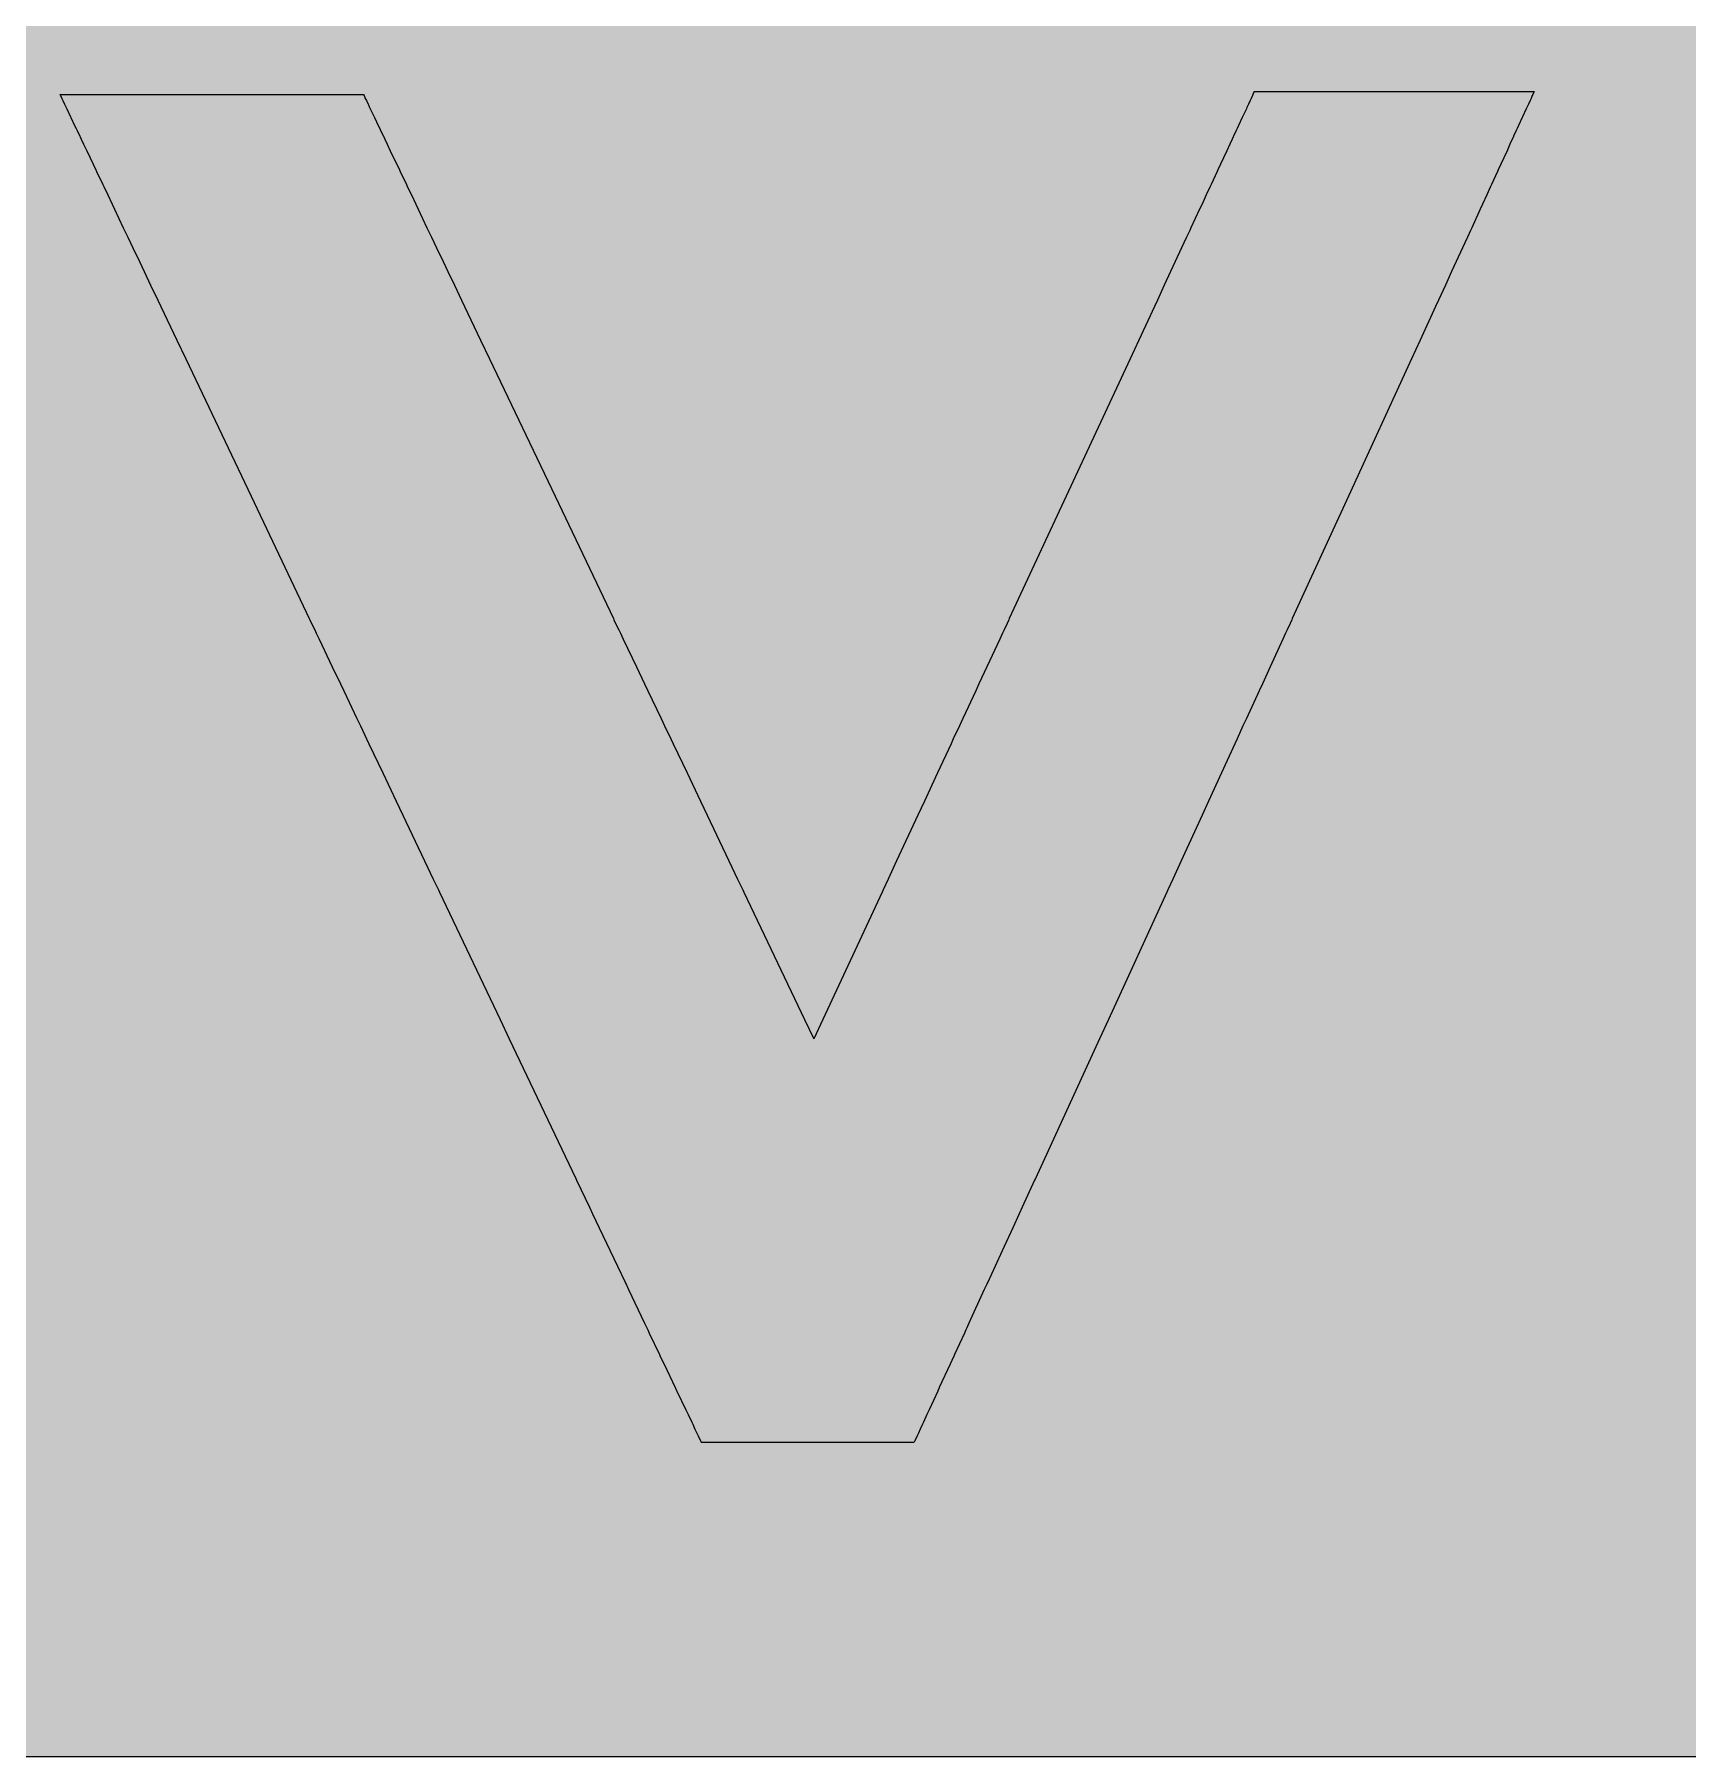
# Model space of a CAD drawing. Extents: x 0 to 428, y 0 to 297.
# Drawn here: x 290.663 to 294.644, y 3.932 to 8.079 of the extents above; entities that cross this region are included whole.
import ezdxf

# ---------------------------------------------------------------- set-up
doc = ezdxf.new("R2010")
doc.units = 0
doc.header["$MEASUREMENT"] = 0
doc.linetypes.add('CONTIN', pattern=[0])
doc.layers.get('0').update_dxf_attribs({"linetype": 'CONTIN'})
doc.layers.add('2', color=7, linetype='CONTIN')

# ---------------------------------------------------------------- blocks, each defined once
blk = doc.blocks.new('LOGO')
at = {"color": 156, "linetype": 'Continuous'}
for p, q in [((-129.2762, 7.9351), (-128.5451, 7.9351)), ((-129.2762, 7.9351), (-129.2748, 7.9321)), ((-129.2748, 7.9321), (-129.2717, 7.9255)), ((-129.2717, 7.9255), (-129.2693, 7.9204)), ((-128.5451, 7.9351), (-128.5437, 7.9321)), ((-128.5437, 7.9321), (-128.5406, 7.9255)), ((-128.5406, 7.9255), (-128.5381, 7.9204)), ((-126.407, 7.9255), (-126.4094, 7.9204)), ((-126.4039, 7.9321), (-126.407, 7.9255)), ((-126.4026, 7.9351), (-126.4039, 7.9321)), ((-126.4003, 7.94), (-126.4026, 7.9351)), ((-126.3995, 7.9417), (-126.4003, 7.94)), ((-126.3995, 7.9417), (-125.7254, 7.9417)), ((-125.7328, 7.9255), (-125.7352, 7.9204)), ((-125.7298, 7.9321), (-125.7328, 7.9255)), ((-125.7284, 7.9351), (-125.7298, 7.9321)), ((-125.7262, 7.94), (-125.7284, 7.9351)), ((-125.7254, 7.9417), (-125.7262, 7.94)), ((-129.2693, 7.9204), (-129.2649, 7.9114)), ((-129.2649, 7.9114), (-129.2643, 7.9101)), ((-129.2643, 7.9101), (-129.2613, 7.9037)), ((-129.2613, 7.9037), (-129.2598, 7.9006)), ((-129.2598, 7.9006), (-129.2505, 7.881)), ((-129.2505, 7.881), (-129.2496, 7.8792)), ((-128.5381, 7.9204), (-128.5338, 7.9114)), ((-128.5338, 7.9114), (-128.5332, 7.9101)), ((-128.5332, 7.9101), (-128.5301, 7.9037)), ((-128.5301, 7.9037), (-128.5287, 7.9006)), ((-128.5287, 7.9006), (-128.5193, 7.881)), ((-128.5193, 7.881), (-128.5184, 7.8792)), ((-126.4277, 7.881), (-126.4286, 7.8792)), ((-126.4186, 7.9006), (-126.4277, 7.881)), ((-126.4172, 7.9037), (-126.4186, 7.9006)), ((-126.4142, 7.9101), (-126.4172, 7.9037)), ((-126.4136, 7.9114), (-126.4142, 7.9101)), ((-126.4094, 7.9204), (-126.4136, 7.9114)), ((-125.7533, 7.881), (-125.7541, 7.8792)), ((-125.7443, 7.9006), (-125.7533, 7.881)), ((-125.7429, 7.9037), (-125.7443, 7.9006)), ((-125.7399, 7.9101), (-125.7429, 7.9037)), ((-125.7393, 7.9114), (-125.7399, 7.9101)), ((-125.7352, 7.9204), (-125.7393, 7.9114)), ((-129.2496, 7.8792), (-129.2406, 7.8602)), ((-129.2406, 7.8602), (-129.237, 7.8526)), ((-129.237, 7.8526), (-129.2348, 7.848)), ((-129.2348, 7.848), (-129.2282, 7.8341)), ((-128.5184, 7.8792), (-128.5094, 7.8602)), ((-128.5094, 7.8602), (-128.5058, 7.8526)), ((-128.5058, 7.8526), (-128.5036, 7.848)), ((-128.5036, 7.848), (-128.4969, 7.8341)), ((-126.4431, 7.848), (-126.4495, 7.8341)), ((-126.4409, 7.8526), (-126.4431, 7.848)), ((-126.4374, 7.8602), (-126.4409, 7.8526)), ((-126.4286, 7.8792), (-126.4374, 7.8602)), ((-125.7684, 7.848), (-125.7748, 7.8341)), ((-125.7663, 7.8526), (-125.7684, 7.848)), ((-125.7628, 7.8602), (-125.7663, 7.8526)), ((-125.7541, 7.8792), (-125.7628, 7.8602)), ((-129.2282, 7.8341), (-129.2275, 7.8327)), ((-129.2275, 7.8327), (-129.2249, 7.8271)), ((-129.2249, 7.8271), (-129.219, 7.8148)), ((-129.219, 7.8148), (-129.2116, 7.7994)), ((-129.2116, 7.7994), (-129.2036, 7.7826)), ((-128.4969, 7.8341), (-128.4963, 7.8327)), ((-128.4963, 7.8327), (-128.4936, 7.8271)), ((-128.4936, 7.8271), (-128.4877, 7.8148)), ((-128.4877, 7.8148), (-128.4804, 7.7994)), ((-128.4804, 7.7994), (-128.4724, 7.7826)), ((-126.4657, 7.7994), (-126.4735, 7.7826)), ((-126.4585, 7.8148), (-126.4657, 7.7994)), ((-126.4527, 7.8271), (-126.4585, 7.8148)), ((-126.4502, 7.8327), (-126.4527, 7.8271)), ((-126.4495, 7.8341), (-126.4502, 7.8327)), ((-125.7907, 7.7994), (-125.7984, 7.7826)), ((-125.7837, 7.8148), (-125.7907, 7.7994)), ((-125.778, 7.8271), (-125.7837, 7.8148)), ((-125.7754, 7.8327), (-125.778, 7.8271)), ((-125.7748, 7.8341), (-125.7754, 7.8327)), ((-129.2036, 7.7826), (-129.196, 7.7666)), ((-129.196, 7.7666), (-129.1896, 7.753)), ((-128.4724, 7.7826), (-128.4647, 7.7666)), ((-128.4647, 7.7666), (-128.4583, 7.753)), ((-126.4809, 7.7666), (-126.4872, 7.753)), ((-126.4735, 7.7826), (-126.4809, 7.7666)), ((-125.8058, 7.7666), (-125.812, 7.753)), ((-125.7984, 7.7826), (-125.8058, 7.7666)), ((-129.1896, 7.753), (-129.188, 7.7496)), ((-129.188, 7.7496), (-129.173, 7.7182)), ((-129.173, 7.7182), (-129.1707, 7.7133)), ((-128.4583, 7.753), (-128.4567, 7.7496)), ((-128.4567, 7.7496), (-128.4417, 7.7182)), ((-128.4417, 7.7182), (-128.4394, 7.7133)), ((-126.5034, 7.7182), (-126.5057, 7.7133)), ((-126.4888, 7.7496), (-126.5034, 7.7182)), ((-126.4872, 7.753), (-126.4888, 7.7496)), ((-125.828, 7.7182), (-125.8302, 7.7133)), ((-125.8136, 7.7496), (-125.828, 7.7182)), ((-125.812, 7.753), (-125.8136, 7.7496)), ((-129.1707, 7.7133), (-129.161, 7.6929)), ((-129.161, 7.6929), (-129.1505, 7.6708)), ((-128.4394, 7.7133), (-128.4296, 7.6929)), ((-128.4296, 7.6929), (-128.4191, 7.6708)), ((-126.5152, 7.6929), (-126.5254, 7.6708)), ((-126.5057, 7.7133), (-126.5152, 7.6929)), ((-125.8396, 7.6929), (-125.8497, 7.6708)), ((-125.8302, 7.7133), (-125.8396, 7.6929)), ((-129.1505, 7.6708), (-129.1446, 7.6584)), ((-129.1446, 7.6584), (-129.1234, 7.614)), ((-128.4191, 7.6708), (-128.4132, 7.6584)), ((-128.4132, 7.6584), (-128.392, 7.614)), ((-126.5312, 7.6584), (-126.5519, 7.614)), ((-126.5254, 7.6708), (-126.5312, 7.6584)), ((-125.8554, 7.6584), (-125.8758, 7.614)), ((-125.8497, 7.6708), (-125.8554, 7.6584)), ((-129.1234, 7.614), (-129.1202, 7.6072)), ((-129.1202, 7.6072), (-129.1127, 7.5914)), ((-129.1127, 7.5914), (-129.106, 7.5774)), ((-128.392, 7.614), (-128.3888, 7.6072)), ((-128.3888, 7.6072), (-128.3812, 7.5914)), ((-128.3812, 7.5914), (-128.3746, 7.5774)), ((-126.5624, 7.5914), (-126.5689, 7.5774)), ((-126.555, 7.6072), (-126.5624, 7.5914)), ((-126.5519, 7.614), (-126.555, 7.6072)), ((-125.8862, 7.5914), (-125.8926, 7.5774)), ((-125.8789, 7.6072), (-125.8862, 7.5914)), ((-125.8758, 7.614), (-125.8789, 7.6072)), ((-129.106, 7.5774), (-129.1004, 7.5655)), ((-129.1004, 7.5655), (-129.0847, 7.5326)), ((-128.3746, 7.5774), (-128.3689, 7.5655)), ((-128.3689, 7.5655), (-128.3532, 7.5326)), ((-126.5744, 7.5655), (-126.5897, 7.5326)), ((-126.5689, 7.5774), (-126.5744, 7.5655)), ((-125.8981, 7.5655), (-125.9132, 7.5326)), ((-125.8926, 7.5774), (-125.8981, 7.5655)), ((-129.0847, 7.5326), (-129.0732, 7.5084)), ((-129.0732, 7.5084), (-129.0576, 7.4757)), ((-128.3532, 7.5326), (-128.3416, 7.5084)), ((-128.3416, 7.5084), (-128.3261, 7.4757)), ((-126.601, 7.5084), (-126.6162, 7.4757)), ((-126.5897, 7.5326), (-126.601, 7.5084)), ((-125.9243, 7.5084), (-125.9393, 7.4757)), ((-125.9132, 7.5326), (-125.9243, 7.5084)), ((-129.0576, 7.4757), (-129.0405, 7.4397)), ((-128.3261, 7.4757), (-128.3089, 7.4397)), ((-126.6162, 7.4757), (-126.6329, 7.4397)), ((-125.9393, 7.4757), (-125.9558, 7.4397)), ((-129.0405, 7.4397), (-129.033, 7.424)), ((-129.033, 7.424), (-128.9945, 7.3431)), ((-128.3089, 7.4397), (-128.3014, 7.424)), ((-128.3014, 7.424), (-128.2628, 7.3431)), ((-126.6402, 7.424), (-126.6778, 7.3431)), ((-126.6329, 7.4397), (-126.6402, 7.424)), ((-125.9631, 7.424), (-126.0002, 7.3431)), ((-125.9558, 7.4397), (-125.9631, 7.424)), ((-128.9945, 7.3431), (-128.9732, 7.2983)), ((-128.2628, 7.3431), (-128.2414, 7.2983)), ((-126.6778, 7.3431), (-126.6987, 7.2983)), ((-126.0002, 7.3431), (-126.0207, 7.2983)), ((-128.9732, 7.2983), (-128.8156, 6.9671)), ((-128.2414, 7.2983), (-128.0835, 6.9671)), ((-126.6987, 7.2983), (-126.8527, 6.9671)), ((-126.0207, 7.2983), (-126.1728, 6.9671)), ((-128.8156, 6.9671), (-128.6755, 6.6727)), ((-128.0835, 6.9671), (-127.9431, 6.6727)), ((-126.8527, 6.9671), (-126.9895, 6.6727)), ((-126.1728, 6.9671), (-126.3079, 6.6727)), ((-128.6755, 6.6727), (-128.6741, 6.6698)), ((-128.6741, 6.6698), (-128.67, 6.6611)), ((-128.67, 6.6611), (-128.6625, 6.6454)), ((-128.6625, 6.6454), (-128.6587, 6.6375)), ((-128.6587, 6.6375), (-128.652, 6.6234)), ((-127.9431, 6.6727), (-127.9417, 6.6698)), ((-127.9417, 6.6698), (-127.9376, 6.6611)), ((-127.9376, 6.6611), (-127.9301, 6.6454)), ((-127.9301, 6.6454), (-127.9263, 6.6375)), ((-127.9263, 6.6375), (-127.9196, 6.6234)), ((-127.0059, 6.6375), (-127.0125, 6.6234)), ((-127.0022, 6.6454), (-127.0059, 6.6375)), ((-126.9949, 6.6611), (-127.0022, 6.6454)), ((-126.9909, 6.6698), (-126.9949, 6.6611)), ((-126.9895, 6.6727), (-126.9909, 6.6698)), ((-126.3241, 6.6375), (-126.3305, 6.6234)), ((-126.3204, 6.6454), (-126.3241, 6.6375)), ((-126.3132, 6.6611), (-126.3204, 6.6454)), ((-126.3092, 6.6698), (-126.3132, 6.6611)), ((-126.3079, 6.6727), (-126.3092, 6.6698)), ((-128.652, 6.6234), (-128.6202, 6.5566)), ((-127.9196, 6.6234), (-127.8877, 6.5566)), ((-127.0125, 6.6234), (-127.0435, 6.5566)), ((-126.3305, 6.6234), (-126.3612, 6.5566)), ((-128.6202, 6.5566), (-128.6007, 6.5156)), ((-127.8877, 6.5566), (-127.8682, 6.5156)), ((-127.0435, 6.5566), (-127.0626, 6.5156)), ((-126.3612, 6.5566), (-126.38, 6.5156)), ((-128.6007, 6.5156), (-128.5926, 6.4986)), ((-127.8682, 6.5156), (-127.86, 6.4986)), ((-127.0626, 6.5156), (-127.0705, 6.4986)), ((-126.38, 6.5156), (-126.3878, 6.4986)), ((-128.5926, 6.4986), (-128.5609, 6.4318)), ((-127.86, 6.4986), (-127.8282, 6.4318)), ((-127.0705, 6.4986), (-127.1016, 6.4318)), ((-126.3878, 6.4986), (-126.4185, 6.4318)), ((-128.5609, 6.4318), (-128.5524, 6.414)), ((-127.8282, 6.4318), (-127.8197, 6.414)), ((-127.1016, 6.4318), (-127.1098, 6.414)), ((-126.4185, 6.4318), (-126.4267, 6.414)), ((-128.5524, 6.414), (-128.5374, 6.3827)), ((-127.8197, 6.414), (-127.8048, 6.3827)), ((-127.1098, 6.414), (-127.1244, 6.3827)), ((-126.4267, 6.414), (-126.441, 6.3827)), ((-128.5374, 6.3827), (-128.5319, 6.3709)), ((-128.5319, 6.3709), (-128.4985, 6.3008)), ((-127.8048, 6.3827), (-127.7992, 6.3709)), ((-127.7992, 6.3709), (-127.7657, 6.3008)), ((-127.1299, 6.3709), (-127.1625, 6.3008)), ((-127.1244, 6.3827), (-127.1299, 6.3709)), ((-126.4464, 6.3709), (-126.4786, 6.3008)), ((-126.441, 6.3827), (-126.4464, 6.3709)), ((-128.4985, 6.3008), (-128.4661, 6.2327)), ((-127.7657, 6.3008), (-127.7333, 6.2327)), ((-127.1625, 6.3008), (-127.1941, 6.2327)), ((-126.4786, 6.3008), (-126.5099, 6.2327)), ((-128.4661, 6.2327), (-128.4502, 6.1993)), ((-127.7333, 6.2327), (-127.7173, 6.1993)), ((-127.1941, 6.2327), (-127.2097, 6.1993)), ((-126.5099, 6.2327), (-126.5252, 6.1993)), ((-128.4502, 6.1993), (-128.3977, 6.089)), ((-127.7173, 6.1993), (-127.6647, 6.089)), ((-127.2097, 6.1993), (-127.261, 6.089)), ((-126.5252, 6.1993), (-126.5759, 6.089)), ((-128.3977, 6.089), (-128.377, 6.0454)), ((-127.6647, 6.089), (-127.6439, 6.0454)), ((-127.261, 6.089), (-127.2812, 6.0454)), ((-126.5759, 6.089), (-126.5958, 6.0454)), ((-128.377, 6.0454), (-128.3645, 6.0193)), ((-128.3645, 6.0193), (-128.362, 6.014)), ((-128.362, 6.014), (-128.2161, 5.7075)), ((-127.6439, 6.0454), (-127.6315, 6.0193)), ((-127.6315, 6.0193), (-127.6289, 6.014)), ((-127.6289, 6.014), (-127.4828, 5.7075)), ((-127.2958, 6.014), (-127.4384, 5.7075)), ((-127.2934, 6.0193), (-127.2958, 6.014)), ((-127.2812, 6.0454), (-127.2934, 6.0193)), ((-126.6103, 6.014), (-126.751, 5.7075)), ((-126.6078, 6.0193), (-126.6103, 6.014)), ((-126.5958, 6.0454), (-126.6078, 6.0193)), ((-128.2161, 5.7075), (-128.1937, 5.6604)), ((-127.4828, 5.7075), (-127.4603, 5.6604)), ((-127.4384, 5.7075), (-127.4603, 5.6604)), ((-126.751, 5.7075), (-126.7726, 5.6604)), ((-128.1937, 5.6604), (-128.0338, 5.3244)), ((-126.7726, 5.6604), (-126.9268, 5.3244)), ((-128.0338, 5.3244), (-128.032, 5.3205)), ((-128.032, 5.3205), (-128.0008, 5.2549)), ((-126.9286, 5.3205), (-126.9587, 5.2549)), ((-126.9268, 5.3244), (-126.9286, 5.3205)), ((-128.0008, 5.2549), (-127.9931, 5.2388)), ((-127.9931, 5.2388), (-127.9772, 5.2054)), ((-126.9661, 5.2388), (-126.9814, 5.2054)), ((-126.9587, 5.2549), (-126.9661, 5.2388)), ((-127.9772, 5.2054), (-127.951, 5.1502)), ((-126.9814, 5.2054), (-127.0068, 5.1502)), ((-127.951, 5.1502), (-127.9332, 5.1128)), ((-127.0068, 5.1502), (-127.0239, 5.1128)), ((-127.9332, 5.1128), (-127.9151, 5.0748)), ((-127.0239, 5.1128), (-127.0414, 5.0748)), ((-127.9151, 5.0748), (-127.9137, 5.0719)), ((-127.9137, 5.0719), (-127.9127, 5.0698)), ((-127.9127, 5.0698), (-127.9064, 5.0565)), ((-127.0437, 5.0698), (-127.0498, 5.0565)), ((-127.0427, 5.0719), (-127.0437, 5.0698)), ((-127.0414, 5.0748), (-127.0427, 5.0719)), ((-127.9064, 5.0565), (-127.8681, 4.9761)), ((-127.0498, 5.0565), (-127.0867, 4.9761)), ((-127.8681, 4.9761), (-127.8626, 4.9645)), ((-127.8626, 4.9645), (-127.8604, 4.9599)), ((-127.8604, 4.9599), (-127.8566, 4.9519)), ((-127.8566, 4.9519), (-127.8322, 4.9007)), ((-127.0978, 4.9519), (-127.1213, 4.9007)), ((-127.0941, 4.9599), (-127.0978, 4.9519)), ((-127.092, 4.9645), (-127.0941, 4.9599)), ((-127.0867, 4.9761), (-127.092, 4.9645)), ((-127.8322, 4.9007), (-127.8311, 4.8983)), ((-127.8311, 4.8983), (-127.8253, 4.8861)), ((-127.1224, 4.8983), (-127.128, 4.8861)), ((-127.1213, 4.9007), (-127.1224, 4.8983)), ((-127.8253, 4.8861), (-127.8208, 4.8768)), ((-127.8208, 4.8768), (-127.7941, 4.8205)), ((-127.1323, 4.8768), (-127.1581, 4.8205)), ((-127.128, 4.8861), (-127.1323, 4.8768)), ((-127.7941, 4.8205), (-127.7935, 4.8194)), ((-127.7935, 4.8194), (-127.7908, 4.8136)), ((-127.7908, 4.8136), (-127.7902, 4.8124)), ((-127.7902, 4.8124), (-127.7687, 4.7672)), ((-127.1618, 4.8124), (-127.1826, 4.7672)), ((-127.1613, 4.8136), (-127.1618, 4.8124)), ((-127.1586, 4.8194), (-127.1613, 4.8136)), ((-127.1581, 4.8205), (-127.1586, 4.8194)), ((-127.7687, 4.7672), (-127.7647, 4.7588)), ((-127.7647, 4.7588), (-127.7631, 4.7555)), ((-127.7631, 4.7555), (-127.7545, 4.7374)), ((-127.7545, 4.7374), (-127.7521, 4.7323)), ((-127.7521, 4.7323), (-127.7466, 4.7207)), ((-127.1986, 4.7323), (-127.2039, 4.7207)), ((-127.1963, 4.7374), (-127.1986, 4.7323)), ((-127.1879, 4.7555), (-127.1963, 4.7374)), ((-127.1865, 4.7588), (-127.1879, 4.7555)), ((-127.1826, 4.7672), (-127.1865, 4.7588)), ((-127.7466, 4.7207), (-127.7417, 4.7105)), ((-127.7417, 4.7105), (-127.7387, 4.7042)), ((-127.7387, 4.7042), (-127.7331, 4.6924)), ((-127.7331, 4.6924), (-127.7316, 4.6892)), ((-127.7316, 4.6892), (-127.2184, 4.6892)), ((-127.2169, 4.6924), (-127.2184, 4.6892)), ((-127.2115, 4.7042), (-127.2169, 4.6924)), ((-127.2086, 4.7105), (-127.2115, 4.7042)), ((-127.2039, 4.7207), (-127.2086, 4.7105))]:
    blk.add_line(p, q, dxfattribs=at)
at = {"color": 9, "linetype": 'Continuous'}
blk.add_line((-135.6751, 3.9321), (-111.768, 3.9321), dxfattribs=at)
for points in [[(-135.6751, 9.1916), (-135.6751, 3.9321), (-111.768, 3.9321)], [(-135.6751, 3.9321), (-135.6751, 3.9321), (-111.768, 3.9321)]]:
    blk.add_solid(points, dxfattribs=at)
at = {"color": 9, "linetype": 'Continuous', "extrusion": (0, 0, -1)}
blk.add_solid([(135.6751, 9.1916), (111.768, 9.1916), (111.768, 3.9321)], dxfattribs=at)
at = {"color": 156, "linetype": 'Continuous'}
for points in [[(-129.2762, 7.9351), (-129.2762, 7.9351), (-128.5451, 7.9351)], [(-129.2762, 7.9351), (-129.2748, 7.9321), (-128.5437, 7.9321)], [(-129.2748, 7.9321), (-129.2717, 7.9255), (-128.5406, 7.9255)], [(-129.2717, 7.9255), (-129.2693, 7.9204), (-128.5381, 7.9204)], [(-126.407, 7.9255), (-126.4094, 7.9204), (-125.7352, 7.9204)], [(-126.4039, 7.9321), (-126.407, 7.9255), (-125.7328, 7.9255)], [(-126.4026, 7.9351), (-126.4039, 7.9321), (-125.7298, 7.9321)], [(-126.4003, 7.94), (-126.4026, 7.9351), (-125.7284, 7.9351)], [(-126.3995, 7.9417), (-126.4003, 7.94), (-125.7262, 7.94)], [(-126.3995, 7.9417), (-126.3995, 7.9417), (-125.7254, 7.9417)], [(-129.2693, 7.9204), (-129.2649, 7.9114), (-128.5338, 7.9114)], [(-129.2649, 7.9114), (-129.2643, 7.9101), (-128.5332, 7.9101)], [(-129.2643, 7.9101), (-129.2613, 7.9037), (-128.5301, 7.9037)], [(-129.2613, 7.9037), (-129.2598, 7.9006), (-128.5287, 7.9006)], [(-129.2598, 7.9006), (-129.2505, 7.881), (-128.5193, 7.881)], [(-129.2505, 7.881), (-129.2496, 7.8792), (-128.5184, 7.8792)], [(-126.4277, 7.881), (-126.4286, 7.8792), (-125.7541, 7.8792)], [(-126.4186, 7.9006), (-126.4277, 7.881), (-125.7533, 7.881)], [(-126.4172, 7.9037), (-126.4186, 7.9006), (-125.7443, 7.9006)], [(-126.4142, 7.9101), (-126.4172, 7.9037), (-125.7429, 7.9037)], [(-126.4136, 7.9114), (-126.4142, 7.9101), (-125.7399, 7.9101)], [(-126.4094, 7.9204), (-126.4136, 7.9114), (-125.7393, 7.9114)], [(-129.2496, 7.8792), (-129.2406, 7.8602), (-128.5094, 7.8602)], [(-129.2406, 7.8602), (-129.237, 7.8526), (-128.5058, 7.8526)], [(-129.237, 7.8526), (-129.2348, 7.848), (-128.5036, 7.848)], [(-129.2348, 7.848), (-129.2282, 7.8341), (-128.4969, 7.8341)], [(-126.4431, 7.848), (-126.4495, 7.8341), (-125.7748, 7.8341)], [(-126.4409, 7.8526), (-126.4431, 7.848), (-125.7684, 7.848)], [(-126.4374, 7.8602), (-126.4409, 7.8526), (-125.7663, 7.8526)], [(-126.4286, 7.8792), (-126.4374, 7.8602), (-125.7628, 7.8602)], [(-129.2282, 7.8341), (-129.2275, 7.8327), (-128.4963, 7.8327)], [(-129.2275, 7.8327), (-129.2249, 7.8271), (-128.4936, 7.8271)], [(-129.2249, 7.8271), (-129.219, 7.8148), (-128.4877, 7.8148)], [(-129.219, 7.8148), (-129.2116, 7.7994), (-128.4804, 7.7994)], [(-129.2116, 7.7994), (-129.2036, 7.7826), (-128.4724, 7.7826)], [(-126.4657, 7.7994), (-126.4735, 7.7826), (-125.7984, 7.7826)], [(-126.4585, 7.8148), (-126.4657, 7.7994), (-125.7907, 7.7994)], [(-126.4527, 7.8271), (-126.4585, 7.8148), (-125.7837, 7.8148)], [(-126.4502, 7.8327), (-126.4527, 7.8271), (-125.778, 7.8271)], [(-126.4495, 7.8341), (-126.4502, 7.8327), (-125.7754, 7.8327)], [(-129.2036, 7.7826), (-129.196, 7.7666), (-128.4647, 7.7666)], [(-129.196, 7.7666), (-129.1896, 7.753), (-128.4583, 7.753)], [(-126.4809, 7.7666), (-126.4872, 7.753), (-125.812, 7.753)], [(-126.4735, 7.7826), (-126.4809, 7.7666), (-125.8058, 7.7666)], [(-129.1896, 7.753), (-129.188, 7.7496), (-128.4567, 7.7496)], [(-129.188, 7.7496), (-129.173, 7.7182), (-128.4417, 7.7182)], [(-129.173, 7.7182), (-129.1707, 7.7133), (-128.4394, 7.7133)], [(-126.5034, 7.7182), (-126.5057, 7.7133), (-125.8302, 7.7133)], [(-126.4888, 7.7496), (-126.5034, 7.7182), (-125.828, 7.7182)], [(-126.4872, 7.753), (-126.4888, 7.7496), (-125.8136, 7.7496)], [(-129.1707, 7.7133), (-129.161, 7.6929), (-128.4296, 7.6929)], [(-129.161, 7.6929), (-129.1505, 7.6708), (-128.4191, 7.6708)], [(-126.5152, 7.6929), (-126.5254, 7.6708), (-125.8497, 7.6708)], [(-126.5057, 7.7133), (-126.5152, 7.6929), (-125.8396, 7.6929)], [(-129.1505, 7.6708), (-129.1446, 7.6584), (-128.4132, 7.6584)], [(-129.1446, 7.6584), (-129.1234, 7.614), (-128.392, 7.614)], [(-126.5312, 7.6584), (-126.5519, 7.614), (-125.8758, 7.614)], [(-126.5254, 7.6708), (-126.5312, 7.6584), (-125.8554, 7.6584)], [(-129.1234, 7.614), (-129.1202, 7.6072), (-128.3888, 7.6072)], [(-129.1202, 7.6072), (-129.1127, 7.5914), (-128.3812, 7.5914)], [(-129.1127, 7.5914), (-129.106, 7.5774), (-128.3746, 7.5774)], [(-126.5624, 7.5914), (-126.5689, 7.5774), (-125.8926, 7.5774)], [(-126.555, 7.6072), (-126.5624, 7.5914), (-125.8862, 7.5914)], [(-126.5519, 7.614), (-126.555, 7.6072), (-125.8789, 7.6072)], [(-129.106, 7.5774), (-129.1004, 7.5655), (-128.3689, 7.5655)], [(-129.1004, 7.5655), (-129.0847, 7.5326), (-128.3532, 7.5326)], [(-126.5744, 7.5655), (-126.5897, 7.5326), (-125.9132, 7.5326)], [(-126.5689, 7.5774), (-126.5744, 7.5655), (-125.8981, 7.5655)], [(-129.0847, 7.5326), (-129.0732, 7.5084), (-128.3416, 7.5084)], [(-129.0732, 7.5084), (-129.0576, 7.4757), (-128.3261, 7.4757)], [(-126.601, 7.5084), (-126.6162, 7.4757), (-125.9393, 7.4757)], [(-126.5897, 7.5326), (-126.601, 7.5084), (-125.9243, 7.5084)], [(-129.0576, 7.4757), (-129.0405, 7.4397), (-128.3089, 7.4397)], [(-126.6162, 7.4757), (-126.6329, 7.4397), (-125.9558, 7.4397)], [(-129.0405, 7.4397), (-129.033, 7.424), (-128.3014, 7.424)], [(-129.033, 7.424), (-128.9945, 7.3431), (-128.2628, 7.3431)], [(-126.6402, 7.424), (-126.6778, 7.3431), (-126.0002, 7.3431)], [(-126.6329, 7.4397), (-126.6402, 7.424), (-125.9631, 7.424)], [(-128.9945, 7.3431), (-128.9732, 7.2983), (-128.2414, 7.2983)], [(-126.6778, 7.3431), (-126.6987, 7.2983), (-126.0207, 7.2983)], [(-128.9732, 7.2983), (-128.8156, 6.9671), (-128.0835, 6.9671)], [(-126.6987, 7.2983), (-126.8527, 6.9671), (-126.1728, 6.9671)], [(-128.8156, 6.9671), (-128.6755, 6.6727), (-127.9431, 6.6727)], [(-126.8527, 6.9671), (-126.9895, 6.6727), (-126.3079, 6.6727)], [(-128.6755, 6.6727), (-128.6741, 6.6698), (-127.9417, 6.6698)], [(-128.6741, 6.6698), (-128.67, 6.6611), (-127.9376, 6.6611)], [(-128.67, 6.6611), (-128.6625, 6.6454), (-127.9301, 6.6454)], [(-128.6625, 6.6454), (-128.6587, 6.6375), (-127.9263, 6.6375)], [(-128.6587, 6.6375), (-128.652, 6.6234), (-127.9196, 6.6234)], [(-127.0059, 6.6375), (-127.0125, 6.6234), (-126.3305, 6.6234)], [(-127.0022, 6.6454), (-127.0059, 6.6375), (-126.3241, 6.6375)], [(-126.9949, 6.6611), (-127.0022, 6.6454), (-126.3204, 6.6454)], [(-126.9909, 6.6698), (-126.9949, 6.6611), (-126.3132, 6.6611)], [(-126.9895, 6.6727), (-126.9909, 6.6698), (-126.3092, 6.6698)], [(-128.652, 6.6234), (-128.6202, 6.5566), (-127.8877, 6.5566)], [(-127.0125, 6.6234), (-127.0435, 6.5566), (-126.3612, 6.5566)], [(-128.6202, 6.5566), (-128.6007, 6.5156), (-127.8682, 6.5156)], [(-127.0435, 6.5566), (-127.0626, 6.5156), (-126.38, 6.5156)], [(-128.6007, 6.5156), (-128.5926, 6.4986), (-127.86, 6.4986)], [(-127.0626, 6.5156), (-127.0705, 6.4986), (-126.3878, 6.4986)], [(-128.5926, 6.4986), (-128.5609, 6.4318), (-127.8282, 6.4318)], [(-127.0705, 6.4986), (-127.1016, 6.4318), (-126.4185, 6.4318)], [(-128.5609, 6.4318), (-128.5524, 6.414), (-127.8197, 6.414)], [(-127.1016, 6.4318), (-127.1098, 6.414), (-126.4267, 6.414)], [(-128.5524, 6.414), (-128.5374, 6.3827), (-127.8048, 6.3827)], [(-127.1098, 6.414), (-127.1244, 6.3827), (-126.441, 6.3827)], [(-128.5374, 6.3827), (-128.5319, 6.3709), (-127.7992, 6.3709)], [(-128.5319, 6.3709), (-128.4985, 6.3008), (-127.7657, 6.3008)], [(-127.1299, 6.3709), (-127.1625, 6.3008), (-126.4786, 6.3008)], [(-127.1244, 6.3827), (-127.1299, 6.3709), (-126.4464, 6.3709)], [(-128.4985, 6.3008), (-128.4661, 6.2327), (-127.7333, 6.2327)], [(-127.1625, 6.3008), (-127.1941, 6.2327), (-126.5099, 6.2327)], [(-128.4661, 6.2327), (-128.4502, 6.1993), (-127.7173, 6.1993)], [(-127.1941, 6.2327), (-127.2097, 6.1993), (-126.5252, 6.1993)], [(-128.4502, 6.1993), (-128.3977, 6.089), (-127.6647, 6.089)], [(-127.2097, 6.1993), (-127.261, 6.089), (-126.5759, 6.089)], [(-128.3977, 6.089), (-128.377, 6.0454), (-127.6439, 6.0454)], [(-127.261, 6.089), (-127.2812, 6.0454), (-126.5958, 6.0454)], [(-128.377, 6.0454), (-128.3645, 6.0193), (-127.6315, 6.0193)], [(-128.3645, 6.0193), (-128.362, 6.014), (-127.6289, 6.014)], [(-128.362, 6.014), (-128.2161, 5.7075), (-127.4828, 5.7075)], [(-127.2958, 6.014), (-127.4384, 5.7075), (-126.751, 5.7075)], [(-127.2934, 6.0193), (-127.2958, 6.014), (-126.6103, 6.014)], [(-127.2812, 6.0454), (-127.2934, 6.0193), (-126.6078, 6.0193)], [(-128.2161, 5.7075), (-128.1937, 5.6604), (-127.4603, 5.6604)], [(-127.4384, 5.7075), (-127.4603, 5.6604), (-126.7726, 5.6604)], [(-128.1937, 5.6604), (-128.0338, 5.3244), (-126.9268, 5.3244)], [(-128.0338, 5.3244), (-128.032, 5.3205), (-126.9286, 5.3205)], [(-128.032, 5.3205), (-128.0008, 5.2549), (-126.9587, 5.2549)], [(-128.0008, 5.2549), (-127.9931, 5.2388), (-126.9661, 5.2388)], [(-127.9931, 5.2388), (-127.9772, 5.2054), (-126.9814, 5.2054)], [(-127.9772, 5.2054), (-127.951, 5.1502), (-127.0068, 5.1502)], [(-127.951, 5.1502), (-127.9332, 5.1128), (-127.0239, 5.1128)], [(-127.9332, 5.1128), (-127.9151, 5.0748), (-127.0414, 5.0748)], [(-127.9151, 5.0748), (-127.9137, 5.0719), (-127.0427, 5.0719)], [(-127.9137, 5.0719), (-127.9127, 5.0698), (-127.0437, 5.0698)], [(-127.9127, 5.0698), (-127.9064, 5.0565), (-127.0498, 5.0565)], [(-127.9064, 5.0565), (-127.8681, 4.9761), (-127.0867, 4.9761)], [(-127.8681, 4.9761), (-127.8626, 4.9645), (-127.092, 4.9645)], [(-127.8626, 4.9645), (-127.8604, 4.9599), (-127.0941, 4.9599)], [(-127.8604, 4.9599), (-127.8566, 4.9519), (-127.0978, 4.9519)], [(-127.8566, 4.9519), (-127.8322, 4.9007), (-127.1213, 4.9007)], [(-127.8322, 4.9007), (-127.8311, 4.8983), (-127.1224, 4.8983)], [(-127.8311, 4.8983), (-127.8253, 4.8861), (-127.128, 4.8861)], [(-127.8253, 4.8861), (-127.8208, 4.8768), (-127.1323, 4.8768)], [(-127.8208, 4.8768), (-127.7941, 4.8205), (-127.1581, 4.8205)], [(-127.7941, 4.8205), (-127.7935, 4.8194), (-127.1586, 4.8194)], [(-127.7935, 4.8194), (-127.7908, 4.8136), (-127.1613, 4.8136)], [(-127.7908, 4.8136), (-127.7902, 4.8124), (-127.1618, 4.8124)], [(-127.7902, 4.8124), (-127.7687, 4.7672), (-127.1826, 4.7672)], [(-127.7687, 4.7672), (-127.7647, 4.7588), (-127.1865, 4.7588)], [(-127.7647, 4.7588), (-127.7631, 4.7555), (-127.1879, 4.7555)], [(-127.7631, 4.7555), (-127.7545, 4.7374), (-127.1963, 4.7374)], [(-127.7545, 4.7374), (-127.7521, 4.7323), (-127.1986, 4.7323)], [(-127.7521, 4.7323), (-127.7466, 4.7207), (-127.2039, 4.7207)], [(-127.7466, 4.7207), (-127.7417, 4.7105), (-127.2086, 4.7105)], [(-127.7417, 4.7105), (-127.7387, 4.7042), (-127.2115, 4.7042)], [(-127.7387, 4.7042), (-127.7331, 4.6924), (-127.2169, 4.6924)], [(-127.7331, 4.6924), (-127.7316, 4.6892), (-127.2184, 4.6892)], [(-127.7316, 4.6892), (-127.7316, 4.6892), (-127.2184, 4.6892)]]:
    blk.add_solid(points, dxfattribs=at)
at = {"color": 156, "linetype": 'Continuous', "extrusion": (0, 0, -1)}
for points in [[(129.2762, 7.9351), (128.5451, 7.9351), (128.5437, 7.9321)], [(129.2748, 7.9321), (128.5437, 7.9321), (128.5406, 7.9255)], [(129.2717, 7.9255), (128.5406, 7.9255), (128.5381, 7.9204)], [(126.407, 7.9255), (125.7328, 7.9255), (125.7352, 7.9204)], [(126.4039, 7.9321), (125.7298, 7.9321), (125.7328, 7.9255)], [(126.4026, 7.9351), (125.7284, 7.9351), (125.7298, 7.9321)], [(126.4003, 7.94), (125.7262, 7.94), (125.7284, 7.9351)], [(126.3995, 7.9417), (125.7254, 7.9417), (125.7262, 7.94)], [(129.2693, 7.9204), (128.5381, 7.9204), (128.5338, 7.9114)], [(129.2649, 7.9114), (128.5338, 7.9114), (128.5332, 7.9101)], [(129.2643, 7.9101), (128.5332, 7.9101), (128.5301, 7.9037)], [(129.2613, 7.9037), (128.5301, 7.9037), (128.5287, 7.9006)], [(129.2598, 7.9006), (128.5287, 7.9006), (128.5193, 7.881)], [(129.2505, 7.881), (128.5193, 7.881), (128.5184, 7.8792)], [(126.4277, 7.881), (125.7533, 7.881), (125.7541, 7.8792)], [(126.4186, 7.9006), (125.7443, 7.9006), (125.7533, 7.881)], [(126.4172, 7.9037), (125.7429, 7.9037), (125.7443, 7.9006)], [(126.4142, 7.9101), (125.7399, 7.9101), (125.7429, 7.9037)], [(126.4136, 7.9114), (125.7393, 7.9114), (125.7399, 7.9101)], [(126.4094, 7.9204), (125.7352, 7.9204), (125.7393, 7.9114)], [(129.2496, 7.8792), (128.5184, 7.8792), (128.5094, 7.8602)], [(129.2406, 7.8602), (128.5094, 7.8602), (128.5058, 7.8526)], [(129.237, 7.8526), (128.5058, 7.8526), (128.5036, 7.848)], [(129.2348, 7.848), (128.5036, 7.848), (128.4969, 7.8341)], [(126.4431, 7.848), (125.7684, 7.848), (125.7748, 7.8341)], [(126.4409, 7.8526), (125.7663, 7.8526), (125.7684, 7.848)], [(126.4374, 7.8602), (125.7628, 7.8602), (125.7663, 7.8526)], [(126.4286, 7.8792), (125.7541, 7.8792), (125.7628, 7.8602)], [(129.2282, 7.8341), (128.4969, 7.8341), (128.4963, 7.8327)], [(129.2275, 7.8327), (128.4963, 7.8327), (128.4936, 7.8271)], [(129.2249, 7.8271), (128.4936, 7.8271), (128.4877, 7.8148)], [(129.219, 7.8148), (128.4877, 7.8148), (128.4804, 7.7994)], [(129.2116, 7.7994), (128.4804, 7.7994), (128.4724, 7.7826)], [(126.4657, 7.7994), (125.7907, 7.7994), (125.7984, 7.7826)], [(126.4585, 7.8148), (125.7837, 7.8148), (125.7907, 7.7994)], [(126.4527, 7.8271), (125.778, 7.8271), (125.7837, 7.8148)], [(126.4502, 7.8327), (125.7754, 7.8327), (125.778, 7.8271)], [(126.4495, 7.8341), (125.7748, 7.8341), (125.7754, 7.8327)], [(129.2036, 7.7826), (128.4724, 7.7826), (128.4647, 7.7666)], [(129.196, 7.7666), (128.4647, 7.7666), (128.4583, 7.753)], [(126.4809, 7.7666), (125.8058, 7.7666), (125.812, 7.753)], [(126.4735, 7.7826), (125.7984, 7.7826), (125.8058, 7.7666)], [(129.1896, 7.753), (128.4583, 7.753), (128.4567, 7.7496)], [(129.188, 7.7496), (128.4567, 7.7496), (128.4417, 7.7182)], [(129.173, 7.7182), (128.4417, 7.7182), (128.4394, 7.7133)], [(126.5034, 7.7182), (125.828, 7.7182), (125.8302, 7.7133)], [(126.4888, 7.7496), (125.8136, 7.7496), (125.828, 7.7182)], [(126.4872, 7.753), (125.812, 7.753), (125.8136, 7.7496)], [(129.1707, 7.7133), (128.4394, 7.7133), (128.4296, 7.6929)], [(129.161, 7.6929), (128.4296, 7.6929), (128.4191, 7.6708)], [(126.5152, 7.6929), (125.8396, 7.6929), (125.8497, 7.6708)], [(126.5057, 7.7133), (125.8302, 7.7133), (125.8396, 7.6929)], [(129.1505, 7.6708), (128.4191, 7.6708), (128.4132, 7.6584)], [(129.1446, 7.6584), (128.4132, 7.6584), (128.392, 7.614)], [(126.5312, 7.6584), (125.8554, 7.6584), (125.8758, 7.614)], [(126.5254, 7.6708), (125.8497, 7.6708), (125.8554, 7.6584)], [(129.1234, 7.614), (128.392, 7.614), (128.3888, 7.6072)], [(129.1202, 7.6072), (128.3888, 7.6072), (128.3812, 7.5914)], [(129.1127, 7.5914), (128.3812, 7.5914), (128.3746, 7.5774)], [(126.5624, 7.5914), (125.8862, 7.5914), (125.8926, 7.5774)], [(126.555, 7.6072), (125.8789, 7.6072), (125.8862, 7.5914)], [(126.5519, 7.614), (125.8758, 7.614), (125.8789, 7.6072)], [(129.106, 7.5774), (128.3746, 7.5774), (128.3689, 7.5655)], [(129.1004, 7.5655), (128.3689, 7.5655), (128.3532, 7.5326)], [(126.5744, 7.5655), (125.8981, 7.5655), (125.9132, 7.5326)], [(126.5689, 7.5774), (125.8926, 7.5774), (125.8981, 7.5655)], [(129.0847, 7.5326), (128.3532, 7.5326), (128.3416, 7.5084)], [(129.0732, 7.5084), (128.3416, 7.5084), (128.3261, 7.4757)], [(126.601, 7.5084), (125.9243, 7.5084), (125.9393, 7.4757)], [(126.5897, 7.5326), (125.9132, 7.5326), (125.9243, 7.5084)], [(129.0576, 7.4757), (128.3261, 7.4757), (128.3089, 7.4397)], [(126.6162, 7.4757), (125.9393, 7.4757), (125.9558, 7.4397)], [(129.0405, 7.4397), (128.3089, 7.4397), (128.3014, 7.424)], [(129.033, 7.424), (128.3014, 7.424), (128.2628, 7.3431)], [(126.6402, 7.424), (125.9631, 7.424), (126.0002, 7.3431)], [(126.6329, 7.4397), (125.9558, 7.4397), (125.9631, 7.424)], [(128.9945, 7.3431), (128.2628, 7.3431), (128.2414, 7.2983)], [(126.6778, 7.3431), (126.0002, 7.3431), (126.0207, 7.2983)], [(128.9732, 7.2983), (128.2414, 7.2983), (128.0835, 6.9671)], [(126.6987, 7.2983), (126.0207, 7.2983), (126.1728, 6.9671)], [(128.8156, 6.9671), (128.0835, 6.9671), (127.9431, 6.6727)], [(126.8527, 6.9671), (126.1728, 6.9671), (126.3079, 6.6727)], [(128.6755, 6.6727), (127.9431, 6.6727), (127.9417, 6.6698)], [(128.6741, 6.6698), (127.9417, 6.6698), (127.9376, 6.6611)], [(128.67, 6.6611), (127.9376, 6.6611), (127.9301, 6.6454)], [(128.6625, 6.6454), (127.9301, 6.6454), (127.9263, 6.6375)], [(128.6587, 6.6375), (127.9263, 6.6375), (127.9196, 6.6234)], [(127.0059, 6.6375), (126.3241, 6.6375), (126.3305, 6.6234)], [(127.0022, 6.6454), (126.3204, 6.6454), (126.3241, 6.6375)], [(126.9949, 6.6611), (126.3132, 6.6611), (126.3204, 6.6454)], [(126.9909, 6.6698), (126.3092, 6.6698), (126.3132, 6.6611)], [(126.9895, 6.6727), (126.3079, 6.6727), (126.3092, 6.6698)], [(128.652, 6.6234), (127.9196, 6.6234), (127.8877, 6.5566)], [(127.0125, 6.6234), (126.3305, 6.6234), (126.3612, 6.5566)], [(128.6202, 6.5566), (127.8877, 6.5566), (127.8682, 6.5156)], [(127.0435, 6.5566), (126.3612, 6.5566), (126.38, 6.5156)], [(128.6007, 6.5156), (127.8682, 6.5156), (127.86, 6.4986)], [(127.0626, 6.5156), (126.38, 6.5156), (126.3878, 6.4986)], [(128.5926, 6.4986), (127.86, 6.4986), (127.8282, 6.4318)], [(127.0705, 6.4986), (126.3878, 6.4986), (126.4185, 6.4318)], [(128.5609, 6.4318), (127.8282, 6.4318), (127.8197, 6.414)], [(127.1016, 6.4318), (126.4185, 6.4318), (126.4267, 6.414)], [(128.5524, 6.414), (127.8197, 6.414), (127.8048, 6.3827)], [(127.1098, 6.414), (126.4267, 6.414), (126.441, 6.3827)], [(128.5374, 6.3827), (127.8048, 6.3827), (127.7992, 6.3709)], [(128.5319, 6.3709), (127.7992, 6.3709), (127.7657, 6.3008)], [(127.1299, 6.3709), (126.4464, 6.3709), (126.4786, 6.3008)], [(127.1244, 6.3827), (126.441, 6.3827), (126.4464, 6.3709)], [(128.4985, 6.3008), (127.7657, 6.3008), (127.7333, 6.2327)], [(127.1625, 6.3008), (126.4786, 6.3008), (126.5099, 6.2327)], [(128.4661, 6.2327), (127.7333, 6.2327), (127.7173, 6.1993)], [(127.1941, 6.2327), (126.5099, 6.2327), (126.5252, 6.1993)], [(128.4502, 6.1993), (127.7173, 6.1993), (127.6647, 6.089)], [(127.2097, 6.1993), (126.5252, 6.1993), (126.5759, 6.089)], [(128.3977, 6.089), (127.6647, 6.089), (127.6439, 6.0454)], [(127.261, 6.089), (126.5759, 6.089), (126.5958, 6.0454)], [(128.377, 6.0454), (127.6439, 6.0454), (127.6315, 6.0193)], [(128.3645, 6.0193), (127.6315, 6.0193), (127.6289, 6.014)], [(128.362, 6.014), (127.6289, 6.014), (127.4828, 5.7075)], [(127.2958, 6.014), (126.6103, 6.014), (126.751, 5.7075)], [(127.2934, 6.0193), (126.6078, 6.0193), (126.6103, 6.014)], [(127.2812, 6.0454), (126.5958, 6.0454), (126.6078, 6.0193)], [(128.2161, 5.7075), (127.4828, 5.7075), (127.4603, 5.6604)], [(127.4384, 5.7075), (126.751, 5.7075), (126.7726, 5.6604)], [(128.1937, 5.6604), (126.7726, 5.6604), (126.9268, 5.3244)], [(128.0338, 5.3244), (126.9268, 5.3244), (126.9286, 5.3205)], [(128.032, 5.3205), (126.9286, 5.3205), (126.9587, 5.2549)], [(128.0008, 5.2549), (126.9587, 5.2549), (126.9661, 5.2388)], [(127.9931, 5.2388), (126.9661, 5.2388), (126.9814, 5.2054)], [(127.9772, 5.2054), (126.9814, 5.2054), (127.0068, 5.1502)], [(127.951, 5.1502), (127.0068, 5.1502), (127.0239, 5.1128)], [(127.9332, 5.1128), (127.0239, 5.1128), (127.0414, 5.0748)], [(127.9151, 5.0748), (127.0414, 5.0748), (127.0427, 5.0719)], [(127.9137, 5.0719), (127.0427, 5.0719), (127.0437, 5.0698)], [(127.9127, 5.0698), (127.0437, 5.0698), (127.0498, 5.0565)], [(127.9064, 5.0565), (127.0498, 5.0565), (127.0867, 4.9761)], [(127.8681, 4.9761), (127.0867, 4.9761), (127.092, 4.9645)], [(127.8626, 4.9645), (127.092, 4.9645), (127.0941, 4.9599)], [(127.8604, 4.9599), (127.0941, 4.9599), (127.0978, 4.9519)], [(127.8566, 4.9519), (127.0978, 4.9519), (127.1213, 4.9007)], [(127.8322, 4.9007), (127.1213, 4.9007), (127.1224, 4.8983)], [(127.8311, 4.8983), (127.1224, 4.8983), (127.128, 4.8861)], [(127.8253, 4.8861), (127.128, 4.8861), (127.1323, 4.8768)], [(127.8208, 4.8768), (127.1323, 4.8768), (127.1581, 4.8205)], [(127.7941, 4.8205), (127.1581, 4.8205), (127.1586, 4.8194)], [(127.7935, 4.8194), (127.1586, 4.8194), (127.1613, 4.8136)], [(127.7908, 4.8136), (127.1613, 4.8136), (127.1618, 4.8124)], [(127.7902, 4.8124), (127.1618, 4.8124), (127.1826, 4.7672)], [(127.7687, 4.7672), (127.1826, 4.7672), (127.1865, 4.7588)], [(127.7647, 4.7588), (127.1865, 4.7588), (127.1879, 4.7555)], [(127.7631, 4.7555), (127.1879, 4.7555), (127.1963, 4.7374)], [(127.7545, 4.7374), (127.1963, 4.7374), (127.1986, 4.7323)], [(127.7521, 4.7323), (127.1986, 4.7323), (127.2039, 4.7207)], [(127.7466, 4.7207), (127.2039, 4.7207), (127.2086, 4.7105)], [(127.7417, 4.7105), (127.2086, 4.7105), (127.2115, 4.7042)], [(127.7387, 4.7042), (127.2115, 4.7042), (127.2169, 4.6924)], [(127.7331, 4.6924), (127.2169, 4.6924), (127.2184, 4.6892)]]:
    blk.add_solid(points, dxfattribs=at)

msp = doc.modelspace()

# ---------------------------------------------------------------- block references
at = {"layer": '2'}
msp.add_blockref('LOGO', (420, 0), dxfattribs=at)

doc.saveas('drawing.dxf')
